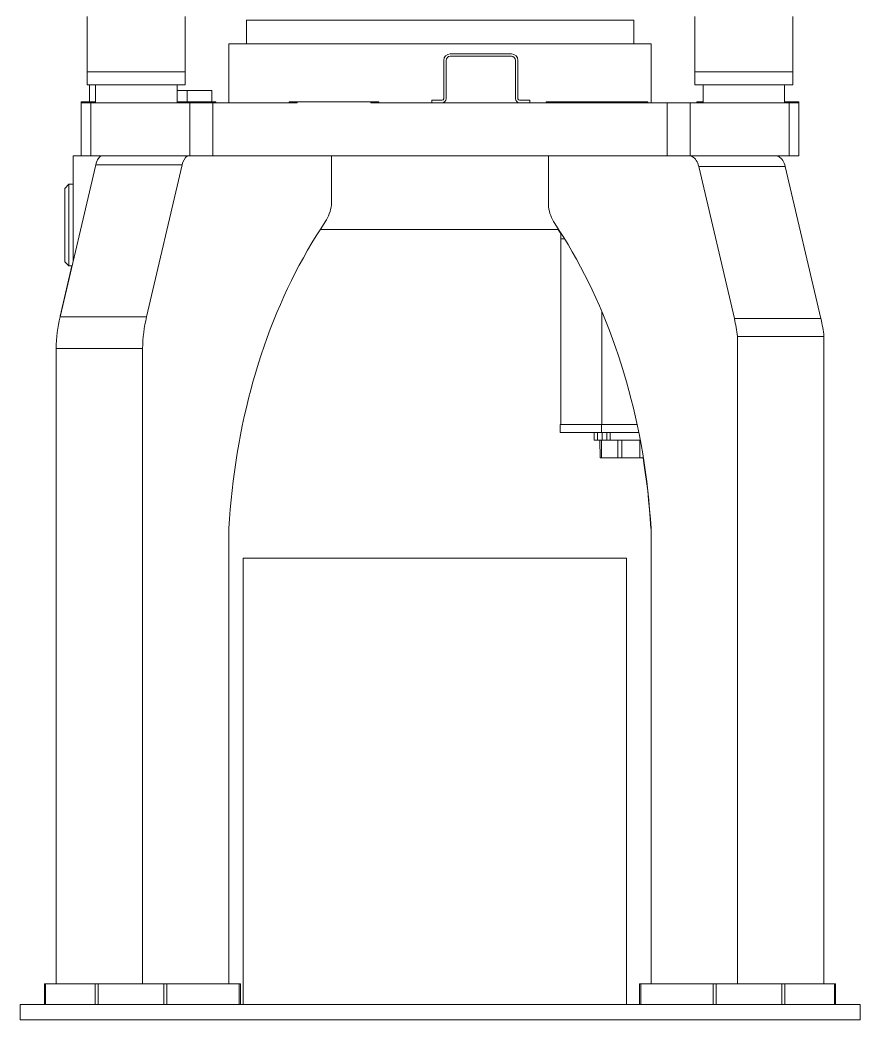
# Model space of a CAD drawing. Header units: millimetres. Extents: x 419 to 13500, y 498 to 10404.
# Drawn here: x 2073 to 3103, y 4586 to 5813 of the extents above; entities that cross this region are included whole.
import ezdxf

# ---------------------------------------------------------------- set-up
doc = ezdxf.new("R2010")
doc.units = ezdxf.units.MM
doc.header["$LTSCALE"] = 50

msp = doc.modelspace()

# ---------------------------------------------------------------- linework, layer by layer
at = {"color": 7, "linetype": 'Continuous', "lineweight": 15}
for p, q in [((2155.9, 5817.4), (2155.9, 5749.4)), ((2275.9, 5817.4), (2275.9, 5749.4)), ((2900.9, 5817.4), (2900.9, 5749.4)), ((3020.9, 5817.4), (3020.9, 5749.4)), ((2350.9, 5812.9), (2350.9, 5783.9)), ((2350.9, 5812.9), (2588.4, 5812.9)), ((2588.4, 5812.9), (2825.9, 5812.9)), ((2825.9, 5783.9), (2825.9, 5812.9)), ((2329.4, 5783.9), (2329.4, 5711.4)), ((2329.4, 5783.9), (2588.4, 5783.9)), ((2588.4, 5783.9), (2847.3, 5783.9)), ((2847.3, 5711.4), (2847.3, 5783.9)), ((2600.9, 5771.4), (2675.9, 5771.4)), ((2600.9, 5768.4), (2675.9, 5768.4)), ((2592.9, 5716.4), (2592.9, 5763.4)), ((2595.9, 5716.4), (2595.9, 5763.4)), ((2680.9, 5763.4), (2680.9, 5716.4)), ((2683.9, 5763.4), (2683.9, 5716.4)), ((2275.9, 5749.4), (2155.9, 5749.4)), ((2155.9, 5749.4), (2155.9, 5733.4)), ((2275.9, 5749.4), (2275.9, 5733.4)), ((3020.9, 5749.4), (2900.9, 5749.4)), ((2900.9, 5749.4), (2900.9, 5733.4)), ((3020.9, 5749.4), (3020.9, 5733.4)), ((2275.9, 5733.4), (2155.9, 5733.4)), ((2158.4, 5733.4), (2158.4, 5712.4)), ((2165.9, 5711.4), (2165.9, 5733.4)), ((2265.9, 5711.4), (2265.9, 5733.4)), ((3020.9, 5733.4), (2900.9, 5733.4)), ((2910.9, 5711.4), (2910.9, 5733.4)), ((3010.9, 5711.4), (3010.9, 5733.4)), ((2265.9, 5726.4), (2278.4, 5726.4)), ((2278.4, 5712.4), (2278.4, 5726.4)), ((2278.4, 5726.4), (2308.4, 5726.4)), ((2308.4, 5712.4), (2308.4, 5726.4)), ((2148.4, 5712.4), (2158.4, 5712.4)), ((2148.4, 5712.4), (2148.4, 5711.4)), ((2148.4, 5711.4), (2148.4, 5646.4)), ((2148.4, 5711.4), (2160.1, 5711.4)), ((2158.4, 5712.4), (2158.4, 5711.4)), ((2158.4, 5712.4), (2165.9, 5712.4)), ((2160.1, 5711.4), (2160.1, 5646.4)), ((2160.1, 5711.4), (2165.9, 5711.4)), ((2265.9, 5711.4), (2165.9, 5711.4)), ((2265.9, 5712.4), (2303.4, 5712.4)), ((2265.9, 5711.4), (2281.6, 5711.4)), ((2281.6, 5711.4), (2281.6, 5646.4)), ((2281.6, 5711.4), (2309.9, 5711.4)), ((2303.4, 5712.4), (2303.4, 5711.4)), ((2303.4, 5712.4), (2313.4, 5712.4)), ((2309.9, 5711.4), (2309.9, 5646.4)), ((2309.9, 5711.4), (2413.4, 5711.4)), ((2313.4, 5712.4), (2313.4, 5711.4)), ((2403.4, 5712.4), (2403.4, 5711.4)), ((2403.4, 5712.4), (2413.4, 5712.4)), ((2413.4, 5712.4), (2413.4, 5711.4)), ((2413.4, 5712.4), (2503.4, 5712.4)), ((2503.4, 5712.4), (2503.4, 5711.4)), ((2503.4, 5712.4), (2513.4, 5712.4)), ((2503.4, 5711.4), (2866.9, 5711.4)), ((2513.4, 5712.4), (2513.4, 5711.4)), ((2578.4, 5711.4), (2578.4, 5714.4)), ((2578.4, 5714.4), (2590.9, 5714.4)), ((2685.9, 5714.4), (2698.4, 5714.4)), ((2698.4, 5714.4), (2698.4, 5711.4)), ((2718.4, 5712.4), (2718.4, 5711.4)), ((2718.4, 5712.4), (2728.4, 5712.4)), ((2728.4, 5712.4), (2728.4, 5711.4)), ((2728.4, 5712.4), (2833.4, 5712.4)), ((2833.4, 5712.4), (2833.4, 5711.4)), ((2833.4, 5712.4), (2843.4, 5712.4)), ((2843.4, 5712.4), (2843.4, 5711.4)), ((2866.9, 5711.4), (2866.9, 5646.4)), ((2866.9, 5711.4), (2895.1, 5711.4)), ((2895.1, 5711.4), (2895.1, 5646.4)), ((2895.1, 5711.4), (2910.9, 5711.4)), ((2903.4, 5712.4), (2903.4, 5711.4)), ((2903.4, 5712.4), (2910.9, 5712.4)), ((3010.9, 5711.4), (2910.9, 5711.4)), ((3010.9, 5712.4), (3018.4, 5712.4)), ((3010.9, 5711.4), (3016.6, 5711.4)), ((3016.6, 5711.4), (3016.6, 5646.4)), ((3016.6, 5711.4), (3028.4, 5711.4)), ((3018.4, 5712.4), (3018.4, 5711.4)), ((3018.4, 5712.4), (3028.4, 5712.4)), ((3028.4, 5712.4), (3028.4, 5711.4)), ((3028.4, 5711.4), (3028.4, 5646.4)), ((2138.4, 5516.6), (2138.4, 5646.4)), ((2148.4, 5646.4), (2138.4, 5646.4)), ((2148.4, 5646.4), (2160.1, 5646.4)), ((2160.1, 5646.4), (2172.6, 5646.4)), ((2278.7, 5646.4), (2172.6, 5646.4)), ((2278.7, 5646.4), (2304.7, 5646.4)), ((2304.7, 5646.4), (2309.9, 5646.4)), ((2309.9, 5646.4), (2866.9, 5646.4)), ((2455.4, 5646.4), (2455.4, 5585.9)), ((2721.4, 5583.7), (2721.4, 5646.4)), ((2866.9, 5646.4), (2872, 5646.4)), ((2872, 5646.4), (2894.7, 5646.4)), ((2894.7, 5646.4), (3000.8, 5646.4)), ((3000.8, 5646.4), (3016.6, 5646.4)), ((3016.6, 5646.4), (3028.4, 5646.4)), ((2166.2, 5635.4), (2122.5, 5448.8)), ((2166.2, 5635.4), (2272.2, 5635.4)), ((2228.6, 5448.8), (2272.2, 5635.4)), ((2949.4, 5446.6), (2905.7, 5633.2)), ((2905.7, 5633.2), (3011.7, 5633.2)), ((3055.4, 5446.6), (3011.7, 5633.2)), ((2128.4, 5606.4), (2133.4, 5611.4)), ((2133.4, 5611.4), (2133.4, 5511.4)), ((2133.4, 5611.4), (2138.4, 5611.4)), ((2128.4, 5516.4), (2128.4, 5606.4)), ((2733.8, 5555.9), (2441.5, 5555.9)), ((2736.4, 5544.4), (2736.4, 5551.9)), ((2736.4, 5316.5), (2736.4, 5544.4)), ((2741.1, 5544.4), (2736.4, 5544.4)), ((2122.7, 5449.7), (2137.1, 5511.4)), ((2128.4, 5516.4), (2133.4, 5511.4)), ((2133.4, 5511.4), (2137.1, 5511.4)), ((2122.5, 5448.8), (2228.6, 5448.8)), ((2786.7, 5316.5), (2786.7, 5455.5)), ((2949.4, 5446.6), (3055.4, 5446.6)), ((2953.1, 5424.7), (2953.1, 4630.4)), ((3059.2, 5424.7), (2953.1, 5424.7)), ((3059.2, 5424.7), (3059.2, 4630.4)), ((2117.5, 5409.8), (2223.6, 5409.8)), ((2117.5, 5409.8), (2117.5, 4630.4)), ((2223.6, 5409.8), (2223.6, 4630.4)), ((2735.6, 5306.8), (2735.6, 5316.5)), ((2786.4, 5316.5), (2735.6, 5316.5)), ((2786.4, 5306.8), (2786.4, 5316.5)), ((2830.1, 5316.5), (2786.4, 5316.5)), ((2786.4, 5306.8), (2735.6, 5306.8)), ((2777.4, 5297.4), (2777.4, 5306.8)), ((2781.4, 5297.4), (2781.4, 5306.8)), ((2832.1, 5306.8), (2786.4, 5306.8)), ((2787.3, 5297.4), (2787.3, 5306.8)), ((2792.9, 5297.4), (2792.9, 5306.8)), ((2796.9, 5297.4), (2796.9, 5306.8)), ((2781.4, 5297.4), (2777.4, 5297.4)), ((2787.3, 5297.4), (2781.4, 5297.4)), ((2784.6, 5275.7), (2784.2, 5297.4)), ((2786.5, 5275.7), (2786.3, 5297.4)), ((2792.9, 5297.4), (2787.3, 5297.4)), ((2796.9, 5297.4), (2792.9, 5297.4)), ((2833.9, 5297.4), (2796.9, 5297.4)), ((2806.6, 5275.7), (2806.4, 5297.4)), ((2811.3, 5275.7), (2811.3, 5297.4)), ((2833.4, 5275.7), (2833.4, 5297.4)), ((2786.5, 5275.7), (2784.6, 5275.7)), ((2806.6, 5275.7), (2786.5, 5275.7)), ((2811.3, 5275.7), (2806.6, 5275.7)), ((2833.4, 5275.7), (2811.3, 5275.7)), ((2837.7, 5275.7), (2833.4, 5275.7)), ((2329.6, 5189.2), (2329.6, 5189.2)), ((2329.6, 5189.2), (2329.6, 4630.4)), ((2847.1, 5189.2), (2846.9, 5189.2)), ((2847.1, 5189.2), (2847.1, 4630.4)), ((2347.1, 5152.6), (2347.1, 4605)), ((2347.1, 5152.6), (2817, 5152.6)), ((2817, 5152.6), (2817, 4605)), ((2103.4, 4630.4), (2103.4, 4605)), ((2103.4, 4630.4), (2104.8, 4630.4)), ((2104.8, 4630.4), (2104.8, 4605)), ((2104.8, 4630.4), (2165.5, 4630.4)), ((2165.5, 4630.4), (2165.5, 4605)), ((2165.5, 4630.4), (2169.1, 4630.4)), ((2169.1, 4630.4), (2169.1, 4605)), ((2169.1, 4630.4), (2249.7, 4630.4)), ((2249.7, 4630.4), (2249.7, 4605)), ((2249.7, 4630.4), (2253.3, 4630.4)), ((2253.3, 4630.4), (2253.3, 4605)), ((2253.3, 4630.4), (2342.2, 4630.4)), ((2342.2, 4630.4), (2342.2, 4605)), ((2342.2, 4630.4), (2343.7, 4630.4)), ((2343.7, 4630.4), (2343.7, 4605)), ((2833, 4630.4), (2833, 4605)), ((2833, 4630.4), (2834.5, 4630.4)), ((2834.5, 4630.4), (2834.5, 4605)), ((2834.5, 4630.4), (2923.4, 4630.4)), ((2923.4, 4630.4), (2923.4, 4605)), ((2923.4, 4630.4), (2927, 4630.4)), ((2927, 4630.4), (2927, 4605)), ((2927, 4630.4), (3007.6, 4630.4)), ((3007.6, 4630.4), (3007.6, 4605)), ((3007.6, 4630.4), (3011.2, 4630.4)), ((3011.2, 4630.4), (3011.2, 4605)), ((3011.2, 4630.4), (3071.9, 4630.4)), ((3071.9, 4630.4), (3071.9, 4605)), ((3071.9, 4630.4), (3073.4, 4630.4)), ((3073.4, 4630.4), (3073.4, 4605)), ((2073.4, 4605), (2073.4, 4586)), ((2073.4, 4605), (3103.4, 4605)), ((3103.4, 4605), (3103.4, 4586)), ((2073.4, 4586), (3103.4, 4586))]:
    msp.add_line(p, q, dxfattribs=at)
at = {"color": 7, "linetype": 'Continuous', "lineweight": 15, "flags": 128}
for points in [[(2905.7, 5633.2), (2905.1, 5635.2), (2904.4, 5637.1), (2903.6, 5638.8), (2902.6, 5640.5), (2901.5, 5642), (2900.3, 5643.3), (2899, 5644.4), (2897.7, 5645.3), (2896.2, 5645.9), (2894.7, 5646.4)], [(3011.7, 5633.2), (3011.2, 5635.2), (3010.5, 5637.1), (3009.6, 5638.8), (3008.7, 5640.5), (3007.6, 5642), (3006.4, 5643.3), (3005.1, 5644.4), (3003.7, 5645.3), (3002.3, 5645.9), (3000.8, 5646.4)], [(2447.7, 5565.4), (2442.1, 5556.9), (2436.6, 5548.2), (2431.2, 5539.4), (2426, 5530.4), (2420.8, 5521.3), (2415.8, 5512), (2410.9, 5502.7), (2406.1, 5493.2), (2401.5, 5483.5), (2397, 5473.8), (2392.6, 5463.9), (2388.4, 5453.9), (2384.3, 5443.8), (2380.3, 5433.6), (2376.4, 5423.2), (2372.7, 5412.8), (2369.2, 5402.3), (2365.8, 5391.7), (2362.5, 5381), (2359.4, 5370.2), (2356.4, 5359.3), (2353.6, 5348.4), (2350.9, 5337.4), (2348.3, 5326.3), (2345.9, 5315.1), (2343.7, 5303.9), (2341.6, 5292.6), (2339.6, 5281.3), (2337.9, 5269.9), (2336.2, 5258.5), (2334.7, 5247), (2333.4, 5235.5), (2332.2, 5224), (2331.2, 5212.4), (2330.3, 5200.8), (2329.6, 5189.2)], [(2729, 5563.2), (2734.6, 5554.7), (2740, 5546.1), (2745.4, 5537.3), (2750.6, 5528.4), (2755.8, 5519.3), (2760.8, 5510.1), (2765.6, 5500.8), (2770.4, 5491.3), (2775, 5481.8), (2779.5, 5472.1), (2783.9, 5462.2), (2788.1, 5452.3), (2792.2, 5442.3), (2796.2, 5432.1), (2800, 5421.8), (2803.7, 5411.5), (2807.2, 5401), (2810.6, 5390.5), (2813.9, 5379.9), (2817.1, 5369.1), (2820, 5358.3), (2822.9, 5347.5), (2825.6, 5336.5), (2828.1, 5325.5), (2830.5, 5314.4), (2832.8, 5303.2), (2834.9, 5292), (2836.9, 5280.8), (2838.7, 5269.5), (2840.3, 5258.1), (2841.8, 5246.7), (2843.2, 5235.3), (2844.4, 5223.8), (2845.4, 5212.3), (2846.3, 5200.8), (2847.1, 5189.2)], [(2733.2, 5555.9), (2734.6, 5553.8), (2736.4, 5551)], [(2837.5, 5275.7), (2838.5, 5269.3), (2840.1, 5257.9), (2841.6, 5246.6), (2843, 5235.2), (2844.2, 5223.7), (2845.2, 5212.2), (2846.1, 5200.7), (2846.9, 5189.2)]]:
    msp.add_lwpolyline(points, dxfattribs=at)
at = {"color": 7, "linetype": 'Continuous', "lineweight": 15}
for centre, radius, start, end in [((2600.9, 5763.4), 8, 90, 180), ((2600.9, 5763.4), 5, 90, 180), ((2675.9, 5763.4), 8, 0, 90), ((2675.9, 5763.4), 5, 0, 90), ((2590.9, 5716.4), 5, 270, 0), ((2590.9, 5716.4), 2, 270, 0), ((2685.9, 5716.4), 5, 180, 270), ((2685.9, 5716.4), 2, 180, 270), ((2185.4, 5631.6), 19.6, 130.716, 168.6725), ((2291.4, 5631.6), 19.6, 130.716, 168.6725), ((2405.4, 5592.8), 50.4, 327.0682, 352.1483), ((2771.3, 5590.6), 50.4, 187.8517, 212.9318), ((2312.2, 5404.7), 194.7, 166.9085, 178.4902), ((2418.2, 5404.7), 194.7, 166.9085, 178.4902), ((2762.9, 5403), 191.4, 6.502, 13.1427), ((2869, 5403), 191.4, 6.502, 13.1427)]:
    msp.add_arc(centre, radius, start, end, dxfattribs=at)

doc.saveas('drawing.dxf')
